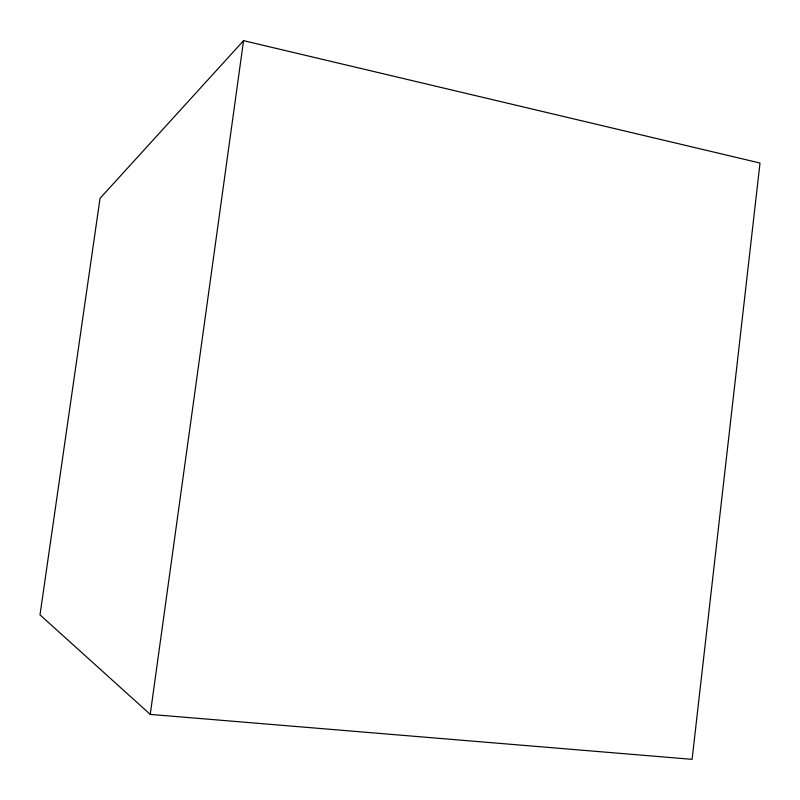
<?xml version="1.0" encoding="UTF-8"?>
<svg xmlns="http://www.w3.org/2000/svg" width="800" height="800" viewBox="0 0 800 800"><rect width="100%" height="100%" fill="white"/><g stroke="black" fill="none" stroke-linecap="round" stroke-linejoin="round"><path stroke-width="1.2" d="M150.24 714.39L243.56 40.66L760 163.03L692.1 759.34L150.24 714.39L40 614.87L100.04 198.36L243.56 40.66"/></g></svg>
